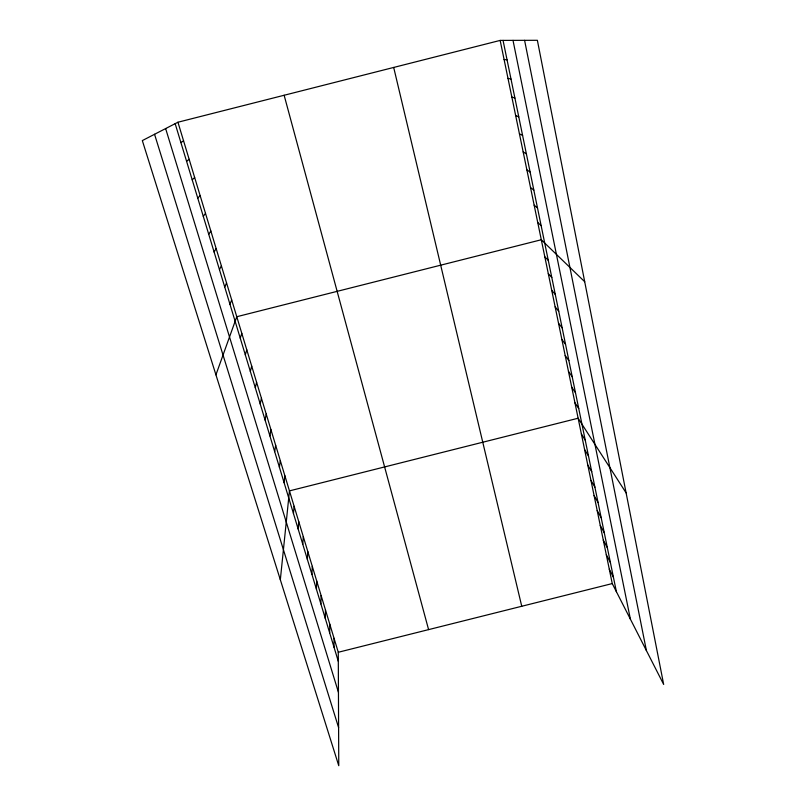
<?xml version="1.0" encoding="UTF-8"?>
<svg xmlns="http://www.w3.org/2000/svg" width="806" height="806" viewBox="0 0 806 806"><rect width="100%" height="100%" fill="white"/><g stroke="black" fill="none" stroke-linecap="round" stroke-linejoin="round"><path stroke-width="1.21" d="M334.016 647.228L334.047 638.281M329.684 632.942L329.775 624.156M325.312 618.524L325.463 609.91M320.889 603.956L321.11 595.523M316.426 589.257L316.718 581.005M311.922 574.406L312.285 566.346M307.378 559.414L307.801 551.536M302.784 544.282L303.288 536.595M298.149 528.998L298.724 521.502M293.465 513.553L294.109 506.269M280.337 579.756L289.455 490.884L578.124 418.233L626.111 492.899M284.095 482.683L284.901 475.812M279.41 467.248L280.286 460.589M274.685 451.672L275.642 445.214M269.909 435.935L270.947 429.699M265.083 420.047L266.212 414.032M260.217 403.997L261.426 398.204M255.301 387.787L256.59 382.225M250.334 371.415L251.704 366.095M245.316 354.882L246.777 349.804M240.248 338.177L241.8 333.341M215.937 374.83L236.773 316.718L541.289 239.755L584.713 281.737M229.952 304.255L231.695 299.933M224.733 287.027L226.557 282.966M219.454 269.627L221.378 265.839M214.114 252.046L216.139 248.53M208.724 234.284L210.85 231.04M203.273 216.33L205.51 213.378M197.772 198.185L200.11 195.526M192.211 179.849L194.649 177.491M186.589 161.321L189.138 159.266M180.907 142.591L183.566 140.838M177.935 122.23L142.33 140.587L338.762 765.7L338.278 652.266L177.935 122.23L500.153 40.411L537.37 40.3L663.67 684.455L612.258 583.574L500.153 40.411M338.278 652.266L612.258 583.574M504.093 59.493L507.045 59.825M507.992 78.373L510.994 79.028M511.84 97.052L514.903 98.03M515.659 115.54L518.762 116.83M519.437 133.836L522.59 135.438M523.175 151.951L526.378 153.845M526.872 169.864L530.116 172.061M530.529 187.607L533.824 190.085M534.156 205.167L537.491 207.928M537.743 222.547L541.128 225.589M544.806 256.792L548.271 260.368M548.292 273.657L551.798 277.496M551.737 290.361L555.284 294.442M555.153 306.895L558.729 311.227M558.528 323.266L562.145 327.851M561.873 339.477L565.53 344.303M565.187 355.537L568.875 360.594M568.472 371.435L572.189 376.724M571.716 387.182L575.474 392.693M574.94 402.778L578.728 408.511M581.378 434.001L585.237 440.157M584.602 449.607L588.491 455.984M587.796 465.072L591.715 471.651M590.959 480.376L594.899 487.167M594.082 495.549L598.062 502.541M597.186 510.571L601.185 517.754M600.258 525.441L604.288 532.826M603.301 540.181L607.351 547.748M606.313 554.78L610.394 562.538M609.296 569.248L613.406 577.177M154.551 134.28L338.601 727.606M165.633 128.567L338.449 692.324M175.164 123.661L338.319 661.383M284.135 95.259L428.591 629.617M393.691 67.442L521.744 606.263M503.055 40.411L616.389 591.685M513.009 40.381L630.403 619.189M524.595 40.34L646.402 650.563"/></g></svg>
